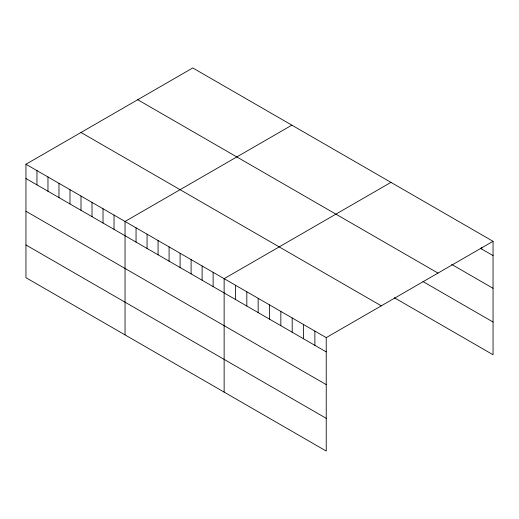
<?xml version="1.0" encoding="UTF-8"?>
<svg xmlns="http://www.w3.org/2000/svg" width="519" height="519" viewBox="0 0 519 519"><rect width="100%" height="100%" fill="white"/><g stroke="black" fill="none" stroke-linecap="round" stroke-linejoin="round"><path stroke-width="0.78" d="M25.95 164.257L326.23 337.622L326.23 451.056L25.95 277.691L25.95 164.257L192.77 67.944L493.05 241.309L493.05 354.743L394.291 297.724M291.866 125.15L125.04 221.464L125.04 334.904M390.956 182.364L224.137 278.677L224.137 392.111M326.23 337.622L493.05 241.309M480.373 248.257L493.05 255.575M451.679 264.418L493.05 288.298M137.723 99.726L437.997 273.091M422.985 281.564L493.05 322.02M81.003 132.475L381.277 305.834M25.95 178.523L326.23 351.888M25.95 211.252L326.23 384.611M25.95 244.968L326.23 418.333M481.703 247.44L481.703 249.029M314.884 331.07L314.884 345.343M303.544 324.524L303.544 338.79M292.197 317.972L292.197 332.238M280.85 311.426L280.85 325.692M269.51 304.874L269.51 319.14M258.164 298.321L258.164 312.594M246.823 291.775L246.823 306.041M235.477 285.223L235.477 299.495M213.121 272.319L213.121 286.585M202.112 265.962L202.112 280.234M191.102 259.604L191.102 273.876M180.093 253.253L180.093 267.519M169.084 246.895L169.084 261.161M158.074 240.537L158.074 254.803M147.065 234.179L147.065 248.445M136.049 227.822L136.049 242.094M114.031 215.113L114.031 229.379M103.022 208.755L103.022 223.021M92.012 202.397L92.012 216.663M81.003 196.039L81.003 210.305M69.994 189.682L69.994 203.954M58.978 183.324L58.978 197.596M47.969 176.966L47.969 191.239M36.959 170.615L36.959 184.881"/></g></svg>
